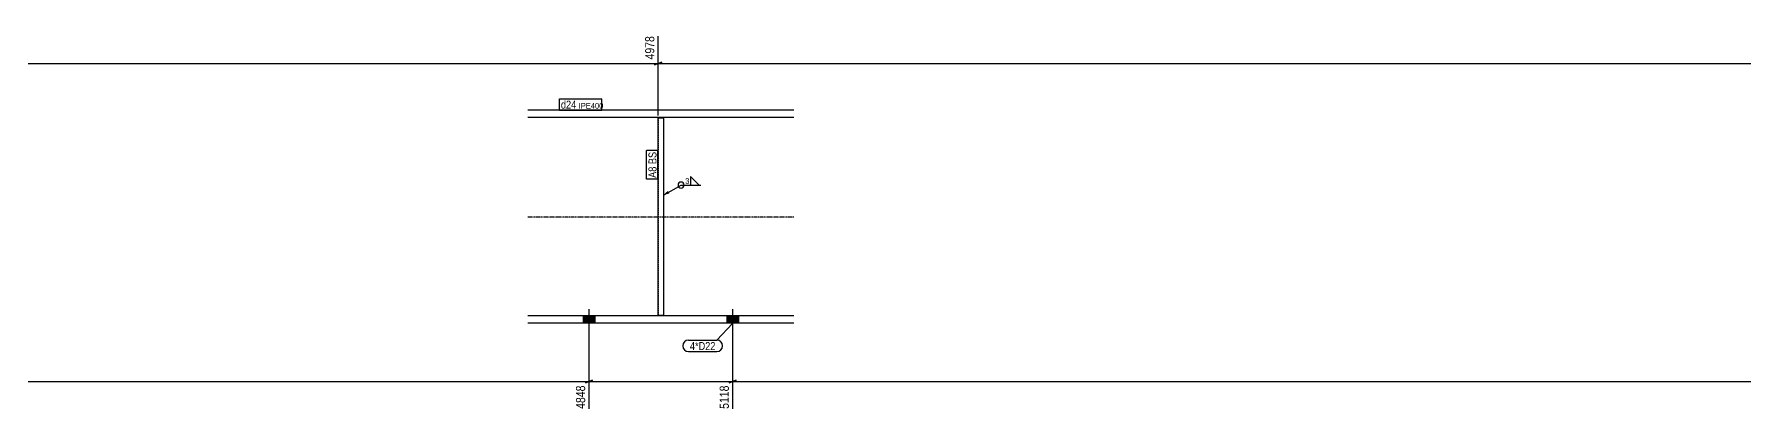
# Model space of a CAD drawing. Header units: millimetres. Extents: x 43 to 52598, y 7 to 2071.
# Drawn here: x 41479 to 44694, y 18 to 726 of the extents above; entities that cross this region are included whole.
import ezdxf

# ---------------------------------------------------------------- set-up
doc = ezdxf.new("R2010")
doc.units = ezdxf.units.MM
doc.linetypes.add('DXK_LINE_DOT2', pattern=[3.9198, 1.9599, -1.9599])
doc.linetypes.add('DXK_LINE_DOT3', pattern=[5.9187, 2.979, -0.9799, 0.9799, -0.9799])
for name, color, linetype in [('MÅLSÆTNING', 7, 'Continuous'), ('STÅL', 7, 'Continuous'), ('TEKST', 7, 'Continuous')]:
    doc.layers.add(name, color=color, linetype=linetype)
doc.styles.add('Arial Narrow', font='ARIALN.TTF', dxfattribs={"height": 0.2})

msp = doc.modelspace()

# ---------------------------------------------------------------- hatches: boundary and pattern name
at = {"layer": 'STÅL', "linetype": 'Continuous'}
for points in [[(42510.8, 182.9), (42532.8, 182.9), (42532.8, 196.4), (42510.8, 196.4)], [(42510.8, 182.9), (42532.8, 182.9), (42532.8, 196.4), (42510.8, 196.4)], [(42780.8, 182.9), (42802.8, 182.9), (42802.8, 196.4), (42780.8, 196.4)], [(42780.8, 182.9), (42802.8, 182.9), (42802.8, 196.4), (42780.8, 196.4)]]:
    msp.add_hatch(color=96, dxfattribs=at).paths.add_polyline_path(points)
at = {"layer": 'TEKST', "linetype": 'Continuous'}
msp.add_hatch(color=3, dxfattribs=at).paths.add_polyline_path([(42673, 426.7), (42661.8, 423.6), (42670.2, 431.6)])
msp.add_hatch(color=3, dxfattribs=at).paths.add_polyline_path([(42673, 426.7), (42661.8, 423.6), (42670.2, 431.6)])

# ---------------------------------------------------------------- linework, layer by layer
at = {"layer": 'MÅLSÆTNING', "color": 7, "linetype": 'Continuous'}
for p, q in [((42651.8, 572.9), (42651.8, 722.2)), ((37756.2, 670.7), (42651.8, 670.7)), ((42645.1, 668), (42658.6, 673.4)), ((42521.8, 163.4), (42521.8, 21.8)), ((42521.8, 163.4), (42521.8, 21.8)), ((42791.8, 163.4), (42791.8, 21.8)), ((42791.8, 163.4), (42791.8, 21.8)), ((37723.2, 73.3), (42521.8, 73.3)), ((42528.6, 76), (42515.1, 70.6)), ((42515.1, 70.6), (42528.6, 76)), ((42521.8, 73.3), (42791.8, 73.3)), ((42798.6, 76), (42785.1, 70.6)), ((42785.1, 70.6), (42798.6, 76)), ((42791.8, 73.3), (47559.4, 73.3))]:
    msp.add_line(p, q, dxfattribs=at)
at = {"layer": 'STÅL', "color": 2, "linetype": 'Continuous'}
for p, q in [((42906.8, 582.9), (42406.8, 582.9)), ((42906.8, 569.4), (42406.8, 569.4)), ((42651.8, 197.4), (42651.8, 568.4)), ((42651.8, 568.4), (42661.8, 568.4)), ((42661.8, 568.4), (42661.8, 197.4)), ((42906.8, 196.4), (42406.8, 196.4)), ((42661.8, 197.4), (42651.8, 197.4)), ((42906.8, 182.9), (42406.8, 182.9))]:
    msp.add_line(p, q, dxfattribs=at)
at = {"layer": 'STÅL', "color": 7, "linetype": 'DXK_LINE_DOT2'}
for p, q in [((42661.8, 568.4), (42651.8, 568.4)), ((42651.8, 568.4), (42651.8, 197.4)), ((42661.8, 568.4), (42661.8, 197.4)), ((42661.8, 197.4), (42651.8, 197.4))]:
    msp.add_line(p, q, dxfattribs=at)
at = {"layer": 'STÅL', "color": 7, "linetype": 'DXK_LINE_DOT3'}
msp.add_line((42406.8, 382.9), (42906.8, 382.9), dxfattribs=at)
at = {"layer": 'STÅL', "color": 96, "linetype": 'Continuous'}
for p, q in [((42510.8, 196.4), (42510.8, 182.9)), ((42510.8, 196.4), (42510.8, 182.9)), ((42521.8, 209.4), (42521.8, 136.4)), ((42521.8, 209.4), (42521.8, 136.4)), ((42532.8, 196.4), (42532.8, 182.9)), ((42532.8, 196.4), (42532.8, 182.9)), ((42780.8, 196.4), (42780.8, 182.9)), ((42780.8, 196.4), (42780.8, 182.9)), ((42791.8, 209.4), (42791.8, 136.4)), ((42791.8, 209.4), (42791.8, 136.4)), ((42802.8, 196.4), (42802.8, 182.9)), ((42802.8, 196.4), (42802.8, 182.9))]:
    msp.add_line(p, q, dxfattribs=at)

# ---------------------------------------------------------------- wipeouts: each hides what was drawn before it
at = {"color": 0}
for points in [[(42710.5, 443.8), (42710.5, 456.8), (42701.8, 456.8), (42701.8, 443.8)], [(42759.5, 132.3), (42759.5, 148), (42711.5, 148), (42711.5, 132.3)]]:
    msp.add_wipeout(points, dxfattribs=at).dxf.layer = 'TEKST'

# ---------------------------------------------------------------- next in the draw order: linework, layer by layer
at = {"layer": 'TEKST', "color": 3, "linetype": 'Continuous'}
for p, q in [((42728.8, 442.4), (42712.8, 458.5)), ((42712.8, 458.5), (42712.8, 442.4)), ((42661.8, 423.6), (42694.8, 442.4)), ((42661.8, 423.6), (42694.8, 442.4)), ((42694.8, 442.4), (42732.1, 442.4)), ((42712.8, 442.4), (42728.8, 442.4))]:
    msp.add_line(p, q, dxfattribs=at)
for start, end in [(90, 270), (270, 90)]:
    msp.add_arc((42694.8, 442.4), 5.62, start, end, dxfattribs=at)

# ---------------------------------------------------------------- next in the draw order: texts
at = {"layer": 'TEKST', "color": 3, "style": 'Arial Narrow'}
msp.add_text('3', height=10.7, dxfattribs=at).set_placement((42702.7, 444.7))

# ---------------------------------------------------------------- next in the draw order: wipeouts: each hides what was drawn before it
at = {"color": 0, "linetype": 'Continuous'}
for points in [[(42648.2, 725.8), (42623, 725.8), (42623, 674.8), (42648.2, 674.8)], [(42518.2, 69.2), (42493, 69.2), (42493, 18.2), (42518.2, 18.2)], [(42788.2, 69.2), (42763, 69.2), (42763, 18.2), (42788.2, 18.2)]]:
    msp.add_wipeout(points, dxfattribs=at).dxf.layer = 'MÅLSÆTNING'
at = {"color": 0}
for points in [[(42497.9, 586), (42497.9, 601.8), (42469.1, 601.8), (42469.1, 586)], [(42759.5, 132.3), (42759.5, 148), (42711.5, 148), (42711.5, 132.3)]]:
    msp.add_wipeout(points, dxfattribs=at).dxf.layer = 'TEKST'

# ---------------------------------------------------------------- next in the draw order: linework, layer by layer
at = {"layer": 'MÅLSÆTNING', "color": 7, "linetype": 'Continuous'}
for p, q in [((42651.8, 572.9), (42651.8, 722.2)), ((42658.6, 673.4), (42645.1, 668)), ((42651.8, 670.7), (44868.1, 670.7))]:
    msp.add_line(p, q, dxfattribs=at)
at = {"layer": 'TEKST', "color": 7, "linetype": 'Continuous'}
for p, q in [((42791.8, 182.1), (42762.2, 150.7)), ((42708.8, 150.7), (42762.2, 150.7)), ((42708.8, 129.6), (42762.2, 129.6))]:
    msp.add_line(p, q, dxfattribs=at)
for centre, start, end in [((42708.8, 140.2), 90, 270), ((42762.2, 140.2), 270, 90)]:
    msp.add_arc(centre, 10.6, start, end, dxfattribs=at)

# ---------------------------------------------------------------- next in the draw order: texts
at = {"layer": 'MÅLSÆTNING', "color": 3, "linetype": 'Continuous', "style": 'Arial Narrow'}
for s, p in [('4978', (42644.6, 678.4)), ('4848', (42514.6, 21.8)), ('5118', (42784.6, 21.8))]:
    msp.add_text(s, height=17.18, rotation=90.0002, dxfattribs=at).set_placement(p)
at = {"layer": 'TEKST', "color": 3, "style": 'Arial Narrow'}
msp.add_text('4*D22', height=15.03, dxfattribs=at).set_placement((42711.5, 132.3))

# ---------------------------------------------------------------- next in the draw order: wipeouts: each hides what was drawn before it
at = {"color": 0}
for points in [[(42497.9, 586), (42497.9, 601.8), (42469.1, 601.8), (42469.1, 586)], [(42648.7, 477), (42632.9, 477), (42632.9, 455.9), (42648.7, 455.9)]]:
    msp.add_wipeout(points, dxfattribs=at).dxf.layer = 'TEKST'

# ---------------------------------------------------------------- next in the draw order: linework, layer by layer
at = {"layer": 'TEKST', "color": 7, "linetype": 'Continuous'}
msp.add_line((42466.4, 583.3), (42466.4, 604.5), dxfattribs=at)

# ---------------------------------------------------------------- next in the draw order: wipeouts: each hides what was drawn before it
at = {"color": 0}
for points in [[(42543, 586), (42543, 597.3), (42502.6, 597.3), (42502.6, 586)], [(42648.7, 477), (42632.9, 477), (42632.9, 455.9), (42648.7, 455.9)]]:
    msp.add_wipeout(points, dxfattribs=at).dxf.layer = 'TEKST'

# ---------------------------------------------------------------- next in the draw order: linework, layer by layer
at = {"layer": 'TEKST', "color": 7, "linetype": 'Continuous'}
msp.add_line((42651.4, 453.2), (42630.2, 453.2), dxfattribs=at)

# ---------------------------------------------------------------- next in the draw order: wipeouts: each hides what was drawn before it
at = {"color": 0}
for points in [[(42543, 586), (42543, 597.3), (42502.6, 597.3), (42502.6, 586)], [(42648.7, 504.8), (42632.9, 504.8), (42632.9, 481.7), (42648.7, 481.7)]]:
    msp.add_wipeout(points, dxfattribs=at).dxf.layer = 'TEKST'

# ---------------------------------------------------------------- next in the draw order: linework, layer by layer
at = {"layer": 'TEKST', "color": 7, "linetype": 'Continuous'}
for p, q in [((42466.4, 604.5), (42545.7, 604.5)), ((42466.4, 583.3), (42545.7, 583.3)), ((42545.7, 583.3), (42545.7, 604.5))]:
    msp.add_line(p, q, dxfattribs=at)

# ---------------------------------------------------------------- next in the draw order: texts
at = {"layer": 'TEKST', "color": 3, "style": 'Arial Narrow'}
for s, height, p in [('d24', 15.03, (42469.1, 586)), ('IPE400', 10.74, (42502.6, 586))]:
    msp.add_text(s, height=height, dxfattribs=at).set_placement(p)

# ---------------------------------------------------------------- next in the draw order: wipeouts: each hides what was drawn before it
at = {"color": 0}
msp.add_wipeout([(42648.7, 504.8), (42632.9, 504.8), (42632.9, 481.7), (42648.7, 481.7)], dxfattribs=at).dxf.layer = 'TEKST'

# ---------------------------------------------------------------- next in the draw order: linework, layer by layer
at = {"layer": 'TEKST', "color": 7, "linetype": 'Continuous'}
for p, q in [((42630.2, 453.2), (42630.2, 507.5)), ((42651.4, 507.5), (42630.2, 507.5)), ((42651.4, 453.2), (42651.4, 507.5))]:
    msp.add_line(p, q, dxfattribs=at)

# ---------------------------------------------------------------- next in the draw order: texts
at = {"layer": 'TEKST', "color": 3, "style": 'Arial Narrow'}
for s, p in [('BS', (42648.7, 481.7)), ('A8', (42648.7, 455.9))]:
    msp.add_text(s, height=15.03, rotation=90.0002, dxfattribs=at).set_placement(p)

doc.saveas('drawing.dxf')
